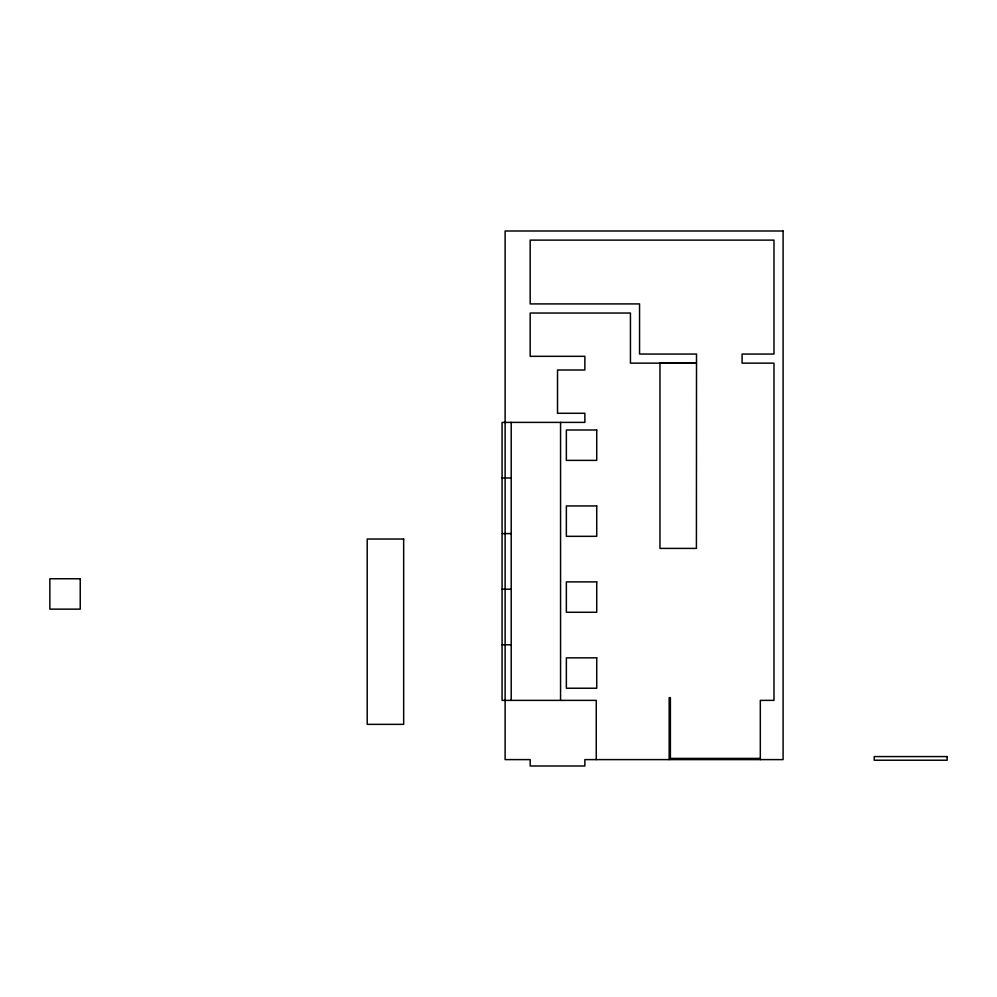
<?xml version="1.0" encoding="UTF-8"?>
<svg xmlns="http://www.w3.org/2000/svg" width="997" height="997" viewBox="0 0 997 997"><rect width="100%" height="100%" fill="white"/><g stroke="black" fill="none" stroke-linecap="round" stroke-linejoin="round"><path stroke-width="1.5" d="M696.417 363.082L659.964 363.082L659.964 548.4L696.417 548.4L696.517 354.047L639.551 354.047L639.551 303.911L530.18 303.911L530.18 240.115L773.984 240.115L773.984 354.047L742.08 354.047L742.08 363.157L773.984 363.157L773.984 700.38L760.312 700.38L760.312 759.614M696.517 363.157L630.44 363.157L630.44 313.033L530.18 313.033L530.18 356.315L584.865 356.315L584.865 369.987L557.522 369.987L557.522 413.281L584.865 413.281L584.865 422.392L502.077 422.392L502.077 700.38L596.256 700.38L596.256 759.614M502.077 477.999L511.199 477.999M502.077 533.594L511.199 533.594M502.077 589.19L511.199 589.19M502.077 644.785L511.199 644.785M760.312 758.405L670.383 758.405L670.383 697.638L669.174 697.638L669.174 759.614M560.563 422.392L560.563 700.38M511.199 422.392L511.199 700.38M783.094 231.005L505.118 231.005L505.118 759.614L530.18 759.614L530.18 765.995L584.865 765.995L584.865 759.614L783.094 759.614L783.094 231.005M596.729 429.994L566.358 429.994L566.358 460.377L596.729 460.377L596.729 429.994M596.729 505.94L566.358 505.94L566.358 536.324L596.729 536.324L596.729 505.94M403.66 539.028L367.208 539.028L367.208 724.358L403.66 724.358L403.66 539.028M80.234 578.759L49.85 578.759L49.85 609.142L80.234 609.142L80.234 578.759M596.729 581.899L566.358 581.899L566.358 612.27L596.729 612.27L596.729 581.899M596.729 657.846L566.358 657.846L566.358 688.229L596.729 688.229L596.729 657.846M947.15 756.573L874.232 756.573L874.232 760.225L947.15 760.225L947.15 756.573"/></g></svg>
